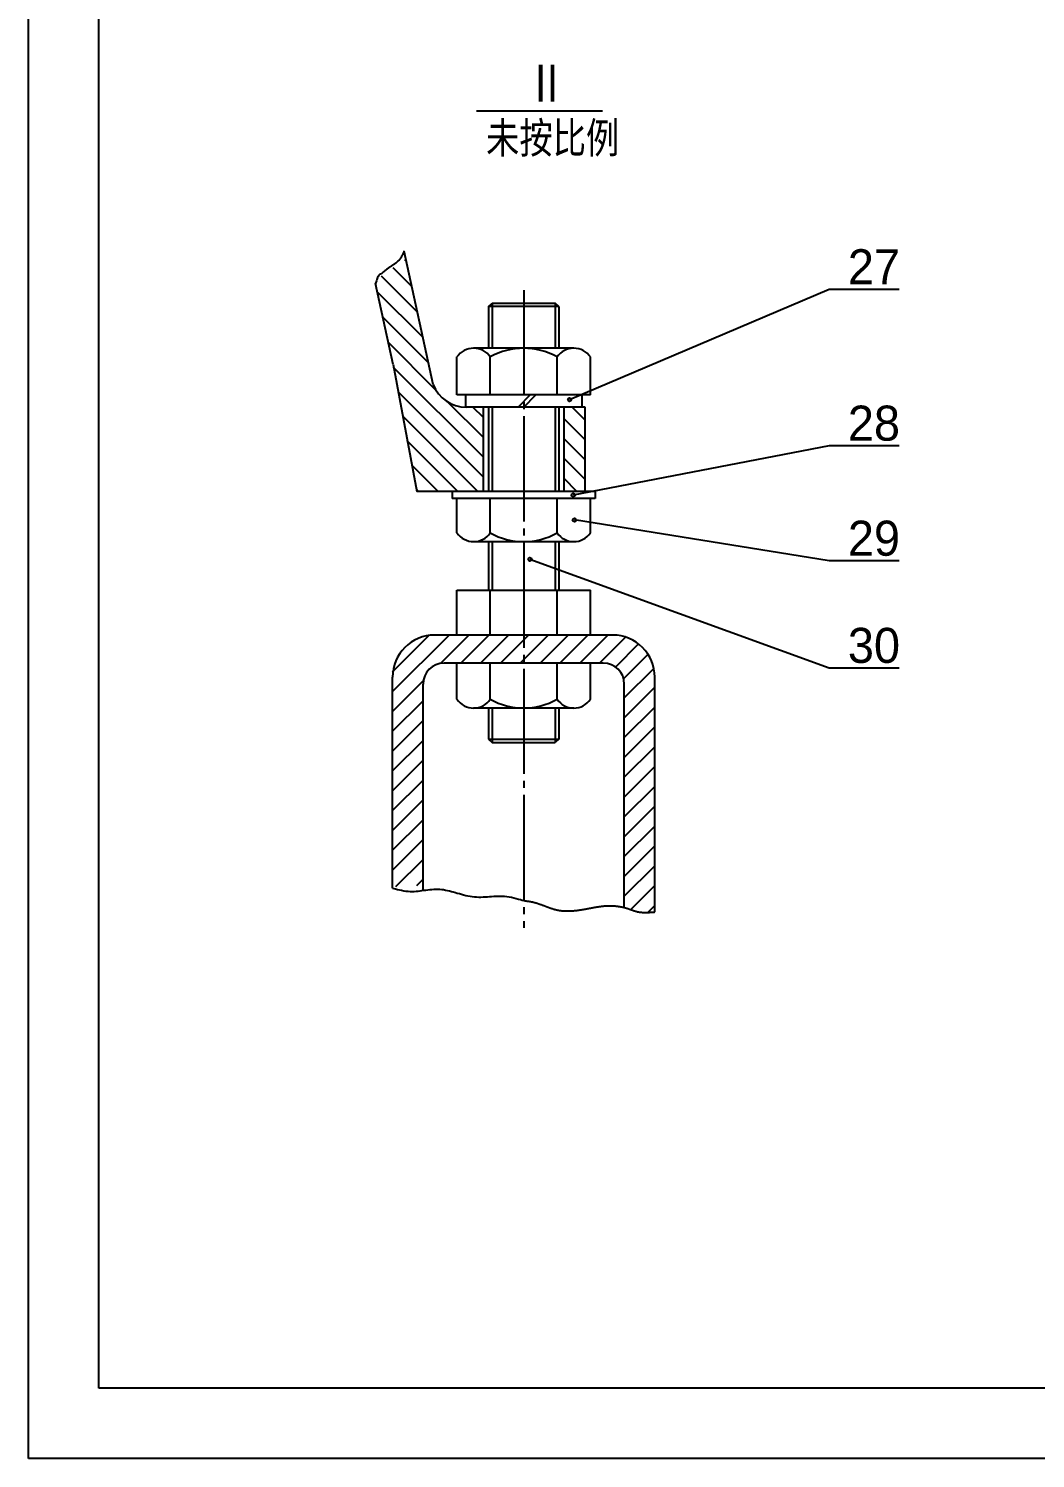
# Model space of a CAD drawing. Extents: x -623 to 82863, y -6032 to 376.
# Drawn here: x 5367.1 to 5510.7, y -698.7 to -494.7 of the extents above; entities that cross this region are included whole.
import ezdxf

# ---------------------------------------------------------------- set-up
doc = ezdxf.new("R2010")
doc.units = 0
doc.linetypes.add('DASHDOT', pattern=[18, 15, -1, 1, -1])
doc.layers.get('0').update_dxf_attribs({"color": 8, "linetype": 'CONTINUOUS'})
doc.layers.add('1', color=8, linetype='CONTINUOUS')
doc.layers.add('2', color=94, linetype='DASHDOT')
doc.styles.add('STYLE1', font='cadt_en.shx', dxfattribs={"bigfont": 'cadt_hz.shx'})

# ---------------------------------------------------------------- blocks, each defined once
blk = doc.blocks.new('*U10')
for p, q in [((5446.48, -553.41), (5443.48, -550.41)), ((5446.48, -550.58), (5444.64, -548.74, 1)), ((5446.48, -556.23), (5443.48, -553.23)), ((5446.48, -559.06), (5443.48, -556.06)), ((5445.33, -560.74), (5443.48, -558.89))]:
    blk.add_line(p, q)
blk = doc.blocks.new('*U11')
for p, q in [((5421.03, -527.95), (5420.79, -527.72, 1)), ((5422.6, -535.18), (5417.46, -530.04)), ((5421.81, -531.57), (5419.13, -528.88)), ((5423.38, -538.79), (5416.85, -532.26)), ((5424.16, -542.4), (5417.63, -535.87)), ((5425.21, -546.28), (5418.41, -539.48)), ((5431.98, -555.88), (5419.18, -543.08)), ((5431.98, -558.7), (5419.83, -546.56)), ((5431.98, -553.05), (5426.97, -548.04)), ((5431.18, -560.74), (5420.48, -550.03)), ((5431.98, -550.22), (5430.5, -548.74)), ((5428.36, -560.74), (5421.13, -553.51)), ((5425.53, -560.74), (5421.78, -556.99)), ((5422.7, -560.74), (5422.43, -560.47))]:
    blk.add_line(p, q)
blk = doc.blocks.new('*U12')
for p, q in [((5419.59, -528.11), (5419.54, -528.16)), ((5419.65, -528.06), (5419.59, -528.11)), ((5419.7, -528.01), (5419.65, -528.06)), ((5419.76, -527.96), (5419.7, -528.01)), ((5419.81, -527.91), (5419.76, -527.96)), ((5419.87, -527.85), (5419.81, -527.91)), ((5419.92, -527.79), (5419.87, -527.85)), ((5419.97, -527.73), (5419.92, -527.79)), ((5420.02, -527.66), (5419.97, -527.73)), ((5420.07, -527.6), (5420.02, -527.66)), ((5420.11, -527.53), (5420.07, -527.6)), ((5420.16, -527.47), (5420.11, -527.53)), ((5420.2, -527.4), (5420.16, -527.47)), ((5420.25, -527.33), (5420.2, -527.4)), ((5420.29, -527.26), (5420.25, -527.33)), ((5420.33, -527.19), (5420.29, -527.26)), ((5420.37, -527.12), (5420.33, -527.19)), ((5420.41, -527.05), (5420.37, -527.12)), ((5420.45, -526.98), (5420.41, -527.05)), ((5420.48, -526.91), (5420.45, -526.98)), ((5420.52, -526.84), (5420.48, -526.91)), ((5420.55, -526.77), (5420.52, -526.84)), ((5420.58, -526.71), (5420.55, -526.77)), ((5420.61, -526.65), (5420.58, -526.71)), ((5420.64, -526.59), (5420.61, -526.65)), ((5420.66, -526.54), (5420.64, -526.59)), ((5420.69, -526.49), (5420.66, -526.54)), ((5420.7, -526.46), (5420.69, -526.49, 1)), ((5416.96, -530.11), (5416.9, -530.24)), ((5417.02, -530), (5416.96, -530.11)), ((5417.07, -529.92), (5417.02, -530)), ((5417.12, -529.86), (5417.07, -529.92)), ((5417.16, -529.82), (5417.12, -529.86)), ((5417.21, -529.79), (5417.16, -529.82)), ((5417.26, -529.77), (5417.21, -529.79)), ((5417.3, -529.76), (5417.26, -529.77)), ((5417.35, -529.74), (5417.3, -529.76)), ((5417.39, -529.72), (5417.35, -529.74)), ((5417.44, -529.7), (5417.39, -529.72)), ((5417.5, -529.67), (5417.44, -529.7)), ((5417.55, -529.63), (5417.5, -529.67)), ((5417.61, -529.59), (5417.55, -529.63)), ((5417.66, -529.54), (5417.61, -529.59)), ((5417.72, -529.49), (5417.66, -529.54)), ((5417.78, -529.44), (5417.72, -529.49)), ((5417.84, -529.39), (5417.78, -529.44)), ((5417.9, -529.34), (5417.84, -529.39)), ((5417.95, -529.29), (5417.9, -529.34)), ((5418.01, -529.24), (5417.95, -529.29)), ((5418.07, -529.2), (5418.01, -529.24)), ((5418.13, -529.15), (5418.07, -529.2)), ((5418.19, -529.1), (5418.13, -529.15)), ((5418.26, -529.06), (5418.19, -529.1)), ((5418.32, -529.01), (5418.26, -529.06)), ((5418.38, -528.97), (5418.32, -529.01)), ((5418.44, -528.92), (5418.38, -528.97)), ((5418.5, -528.87), (5418.44, -528.92)), ((5418.56, -528.83), (5418.5, -528.87)), ((5418.63, -528.78), (5418.56, -528.83)), ((5418.69, -528.74), (5418.63, -528.78)), ((5418.75, -528.7), (5418.69, -528.74)), ((5418.81, -528.66), (5418.75, -528.7)), ((5418.87, -528.61), (5418.81, -528.66)), ((5418.94, -528.57), (5418.87, -528.61)), ((5419, -528.53), (5418.94, -528.57)), ((5419.06, -528.49), (5419, -528.53)), ((5419.12, -528.45), (5419.06, -528.49)), ((5419.18, -528.41), (5419.12, -528.45)), ((5419.24, -528.37), (5419.18, -528.41)), ((5419.3, -528.33), (5419.24, -528.37)), ((5419.36, -528.29), (5419.3, -528.33)), ((5419.42, -528.25), (5419.36, -528.29)), ((5419.48, -528.21), (5419.42, -528.25)), ((5419.54, -528.16), (5419.48, -528.21)), ((5416.63, -530.96), (5416.59, -531.08)), ((5416.68, -530.83), (5416.63, -530.96)), ((5416.73, -530.69), (5416.68, -530.83)), ((5416.78, -530.54), (5416.73, -530.69)), ((5416.84, -530.39), (5416.78, -530.54)), ((5416.9, -530.24), (5416.84, -530.39))]:
    blk.add_line(p, q)
blk = doc.blocks.new('*U13')
for p, q in [((5419.03, -617.32), (5419.23, -617.37, 1)), ((5419.23, -617.37), (5419.46, -617.43)), ((5419.46, -617.43), (5419.72, -617.5)), ((5419.72, -617.5), (5420.01, -617.56)), ((5420.01, -617.56), (5420.31, -617.63)), ((5420.31, -617.63), (5420.62, -617.69)), ((5420.62, -617.69), (5420.94, -617.74)), ((5420.94, -617.74), (5421.25, -617.77)), ((5421.25, -617.77), (5421.55, -617.79)), ((5421.55, -617.79), (5421.84, -617.79)), ((5421.84, -617.79), (5422.13, -617.78)), ((5422.13, -617.78), (5422.41, -617.76)), ((5422.41, -617.76), (5422.68, -617.74)), ((5422.68, -617.74), (5422.96, -617.7)), ((5422.96, -617.7), (5423.23, -617.66)), ((5423.23, -617.66), (5423.51, -617.63)), ((5423.51, -617.63), (5423.79, -617.59)), ((5423.79, -617.59), (5424.07, -617.55)), ((5424.07, -617.55), (5424.35, -617.52)), ((5424.35, -617.52), (5424.64, -617.5)), ((5424.64, -617.5), (5424.92, -617.48)), ((5424.92, -617.48), (5425.21, -617.47)), ((5425.21, -617.47), (5425.49, -617.47)), ((5425.49, -617.47), (5425.77, -617.48)), ((5425.77, -617.48), (5426.05, -617.51)), ((5426.05, -617.51), (5426.32, -617.54)), ((5426.32, -617.54), (5426.6, -617.59)), ((5426.6, -617.59), (5426.87, -617.64)), ((5426.87, -617.64), (5427.15, -617.71)), ((5427.15, -617.71), (5427.42, -617.78)), ((5427.42, -617.78), (5427.7, -617.86)), ((5427.7, -617.86), (5427.99, -617.94)), ((5427.99, -617.94), (5428.27, -618.02)), ((5428.27, -618.02), (5428.57, -618.11)), ((5428.57, -618.11), (5428.86, -618.19)), ((5428.86, -618.19), (5429.16, -618.28)), ((5429.16, -618.28), (5429.47, -618.35)), ((5429.47, -618.35), (5429.77, -618.42)), ((5429.77, -618.42), (5430.08, -618.48)), ((5430.08, -618.48), (5430.39, -618.53)), ((5430.39, -618.53), (5430.7, -618.56)), ((5430.7, -618.56), (5431.01, -618.58)), ((5431.01, -618.58), (5431.32, -618.59)), ((5431.32, -618.59), (5431.63, -618.59)), ((5431.63, -618.59), (5431.94, -618.58)), ((5431.94, -618.58), (5432.25, -618.56)), ((5432.25, -618.56), (5432.55, -618.54)), ((5432.55, -618.54), (5432.86, -618.52)), ((5432.86, -618.52), (5433.16, -618.5)), ((5433.16, -618.5), (5433.46, -618.48)), ((5433.46, -618.48), (5433.76, -618.46)), ((5433.76, -618.46), (5434.06, -618.45)), ((5434.06, -618.45), (5434.37, -618.45)), ((5434.37, -618.45), (5434.68, -618.45)), ((5434.68, -618.45), (5435, -618.48)), ((5435, -618.48), (5435.33, -618.51)), ((5435.33, -618.51), (5435.67, -618.57)), ((5435.67, -618.57), (5436.01, -618.63)), ((5436.01, -618.63), (5436.35, -618.71)), ((5436.35, -618.71), (5436.68, -618.8)), ((5436.68, -618.8), (5436.99, -618.88)), ((5436.99, -618.88), (5437.27, -618.96)), ((5437.27, -618.96), (5437.52, -619.04)), ((5437.52, -619.04), (5437.73, -619.1))]:
    blk.add_line(p, q)
blk = doc.blocks.new('*U14')
for p, q in [((5437.73, -619.1), (5437.76, -619.11, 1)), ((5437.76, -619.11), (5437.8, -619.11)), ((5437.8, -619.11), (5437.84, -619.11)), ((5437.84, -619.11), (5437.89, -619.12)), ((5437.89, -619.12), (5437.94, -619.12)), ((5437.94, -619.12), (5437.99, -619.13)), ((5437.99, -619.13), (5438.04, -619.14)), ((5438.04, -619.14), (5438.09, -619.14)), ((5438.09, -619.14), (5438.15, -619.15)), ((5438.15, -619.15), (5438.2, -619.16)), ((5438.2, -619.16), (5438.25, -619.16)), ((5438.25, -619.16), (5438.3, -619.17)), ((5438.3, -619.17), (5438.35, -619.18)), ((5438.35, -619.18), (5438.4, -619.19)), ((5438.4, -619.19), (5438.45, -619.19)), ((5438.45, -619.19), (5438.5, -619.2)), ((5438.5, -619.2), (5438.55, -619.21)), ((5438.55, -619.21), (5438.6, -619.22)), ((5438.6, -619.22), (5438.65, -619.23)), ((5438.65, -619.23), (5438.7, -619.24)), ((5438.7, -619.24), (5438.75, -619.25)), ((5438.75, -619.25), (5438.8, -619.26)), ((5438.8, -619.26), (5438.85, -619.27)), ((5438.85, -619.27), (5438.9, -619.28)), ((5438.9, -619.28), (5438.95, -619.29)), ((5438.95, -619.29), (5439.01, -619.3)), ((5439.01, -619.3), (5439.06, -619.31)), ((5439.06, -619.31), (5439.11, -619.32)), ((5439.11, -619.32), (5439.16, -619.33)), ((5439.16, -619.33), (5439.21, -619.35)), ((5439.21, -619.35), (5439.26, -619.36)), ((5439.26, -619.36), (5439.31, -619.37)), ((5439.31, -619.37), (5439.36, -619.39)), ((5439.36, -619.39), (5439.41, -619.4)), ((5439.41, -619.4), (5439.46, -619.41)), ((5439.46, -619.41), (5439.51, -619.43)), ((5439.51, -619.43), (5439.56, -619.44)), ((5439.56, -619.44), (5439.61, -619.46)), ((5439.61, -619.46), (5439.66, -619.47)), ((5439.66, -619.47), (5439.7, -619.49)), ((5439.7, -619.49), (5439.75, -619.5)), ((5439.75, -619.5), (5439.8, -619.52)), ((5439.8, -619.52), (5439.85, -619.54)), ((5439.85, -619.54), (5439.9, -619.55)), ((5439.9, -619.55), (5439.95, -619.57)), ((5439.95, -619.57), (5440, -619.59)), ((5440, -619.59), (5440.05, -619.61)), ((5440.05, -619.61), (5440.1, -619.62)), ((5440.1, -619.62), (5440.15, -619.64)), ((5440.15, -619.64), (5440.2, -619.66)), ((5440.2, -619.66), (5440.25, -619.68)), ((5440.25, -619.68), (5440.3, -619.69)), ((5440.3, -619.69), (5440.35, -619.71)), ((5440.35, -619.71), (5440.39, -619.73)), ((5440.39, -619.73), (5440.44, -619.75)), ((5440.44, -619.75), (5440.49, -619.77)), ((5440.49, -619.77), (5440.54, -619.79)), ((5440.54, -619.79), (5440.59, -619.8)), ((5440.59, -619.8), (5440.64, -619.82)), ((5440.64, -619.82), (5440.69, -619.84)), ((5440.69, -619.84), (5440.73, -619.86)), ((5440.73, -619.86), (5440.78, -619.88)), ((5440.78, -619.88), (5440.83, -619.9)), ((5440.83, -619.9), (5440.88, -619.91)), ((5448.78, -619.91), (5448.83, -619.91)), ((5448.83, -619.91), (5448.87, -619.9)), ((5448.87, -619.9), (5448.91, -619.9)), ((5448.91, -619.9), (5448.96, -619.89)), ((5448.96, -619.89), (5449, -619.89)), ((5449, -619.89), (5449.05, -619.88)), ((5449.05, -619.88), (5449.09, -619.88)), ((5449.09, -619.88), (5449.14, -619.87)), ((5449.14, -619.87), (5449.18, -619.87)), ((5449.18, -619.87), (5449.23, -619.87)), ((5449.23, -619.87), (5449.27, -619.86)), ((5449.27, -619.86), (5449.32, -619.86)), ((5449.32, -619.86), (5449.36, -619.86)), ((5449.36, -619.86), (5449.41, -619.85)), ((5449.41, -619.85), (5449.45, -619.85)), ((5449.45, -619.85), (5449.5, -619.85)), ((5449.5, -619.85), (5449.54, -619.85)), ((5449.54, -619.85), (5449.59, -619.84)), ((5449.59, -619.84), (5449.63, -619.84)), ((5449.63, -619.84), (5449.68, -619.84)), ((5449.68, -619.84), (5449.72, -619.84)), ((5449.72, -619.84), (5449.77, -619.84)), ((5449.77, -619.84), (5449.81, -619.84)), ((5449.81, -619.84), (5449.86, -619.84)), ((5449.86, -619.84), (5449.91, -619.84)), ((5449.91, -619.84), (5449.95, -619.84)), ((5449.95, -619.84), (5450, -619.84)), ((5450, -619.84), (5450.04, -619.84)), ((5450.04, -619.84), (5450.09, -619.84)), ((5450.09, -619.84), (5450.13, -619.84)), ((5450.13, -619.84), (5450.18, -619.84)), ((5450.18, -619.84), (5450.23, -619.84)), ((5450.23, -619.84), (5450.27, -619.84)), ((5450.27, -619.84), (5450.32, -619.84)), ((5450.32, -619.84), (5450.36, -619.84)), ((5450.36, -619.84), (5450.41, -619.85)), ((5450.41, -619.85), (5450.46, -619.85)), ((5450.46, -619.85), (5450.5, -619.85)), ((5450.5, -619.85), (5450.55, -619.85)), ((5450.55, -619.85), (5450.59, -619.86)), ((5450.59, -619.86), (5450.64, -619.86)), ((5450.64, -619.86), (5450.68, -619.86)), ((5450.68, -619.86), (5450.73, -619.87)), ((5450.73, -619.87), (5450.78, -619.87)), ((5450.78, -619.87), (5450.82, -619.87)), ((5450.82, -619.87), (5450.87, -619.88)), ((5450.87, -619.88), (5450.91, -619.88)), ((5450.91, -619.88), (5450.96, -619.89)), ((5450.96, -619.89), (5451, -619.89)), ((5451, -619.89), (5451.05, -619.9)), ((5451.05, -619.9), (5451.09, -619.9)), ((5451.09, -619.9), (5451.13, -619.91)), ((5451.13, -619.91), (5451.18, -619.91)), ((5440.88, -619.91), (5440.93, -619.93)), ((5440.93, -619.93), (5440.98, -619.95)), ((5440.98, -619.95), (5441.02, -619.97)), ((5441.02, -619.97), (5441.07, -619.99)), ((5441.07, -619.99), (5441.12, -620.01)), ((5441.12, -620.01), (5441.17, -620.02)), ((5441.17, -620.02), (5441.21, -620.04)), ((5441.21, -620.04), (5441.26, -620.06)), ((5441.26, -620.06), (5441.31, -620.08)), ((5441.31, -620.08), (5441.36, -620.09)), ((5441.36, -620.09), (5441.4, -620.11)), ((5441.4, -620.11), (5441.45, -620.13)), ((5441.45, -620.13), (5441.5, -620.14)), ((5441.5, -620.14), (5441.54, -620.16)), ((5441.54, -620.16), (5441.59, -620.18)), ((5441.59, -620.18), (5441.64, -620.19)), ((5441.64, -620.19), (5441.68, -620.21)), ((5441.68, -620.21), (5441.73, -620.22)), ((5441.73, -620.22), (5441.78, -620.24)), ((5441.78, -620.24), (5441.82, -620.25)), ((5441.82, -620.25), (5441.87, -620.27)), ((5441.87, -620.27), (5441.92, -620.28)), ((5441.92, -620.28), (5441.96, -620.3)), ((5441.96, -620.3), (5442.01, -620.31)), ((5442.01, -620.31), (5442.05, -620.32)), ((5442.05, -620.32), (5442.1, -620.34)), ((5442.1, -620.34), (5442.15, -620.35)), ((5442.15, -620.35), (5442.19, -620.36)), ((5442.19, -620.36), (5442.24, -620.37)), ((5442.24, -620.37), (5442.28, -620.38)), ((5442.28, -620.38), (5442.33, -620.39)), ((5442.33, -620.39), (5442.37, -620.41)), ((5442.37, -620.41), (5442.42, -620.42)), ((5442.42, -620.42), (5442.46, -620.43)), ((5442.46, -620.43), (5442.51, -620.44)), ((5442.51, -620.44), (5442.55, -620.45)), ((5442.55, -620.45), (5442.6, -620.45)), ((5442.6, -620.45), (5442.64, -620.46)), ((5442.64, -620.46), (5442.69, -620.47)), ((5442.69, -620.47), (5442.73, -620.48)), ((5442.73, -620.48), (5442.78, -620.49)), ((5442.78, -620.49), (5442.82, -620.49)), ((5442.82, -620.49), (5442.87, -620.5)), ((5442.87, -620.5), (5442.91, -620.51)), ((5442.91, -620.51), (5442.96, -620.51)), ((5442.96, -620.51), (5443, -620.52)), ((5443, -620.52), (5443.04, -620.53)), ((5443.04, -620.53), (5443.09, -620.53)), ((5443.09, -620.53), (5443.13, -620.54)), ((5443.13, -620.54), (5443.18, -620.54)), ((5443.18, -620.54), (5443.22, -620.55)), ((5443.22, -620.55), (5443.26, -620.55)), ((5443.26, -620.55), (5443.31, -620.55)), ((5443.31, -620.55), (5443.35, -620.56)), ((5443.35, -620.56), (5443.4, -620.56)), ((5443.4, -620.56), (5443.44, -620.56)), ((5443.44, -620.56), (5443.48, -620.57)), ((5443.48, -620.57), (5443.53, -620.57)), ((5443.53, -620.57), (5443.57, -620.57)), ((5443.57, -620.57), (5443.61, -620.57)), ((5443.61, -620.57), (5443.66, -620.58)), ((5443.66, -620.58), (5443.7, -620.58)), ((5443.7, -620.58), (5443.75, -620.58)), ((5443.75, -620.58), (5443.79, -620.58)), ((5443.79, -620.58), (5443.83, -620.58)), ((5443.83, -620.58), (5443.88, -620.58)), ((5443.88, -620.58), (5443.92, -620.58)), ((5443.92, -620.58), (5443.96, -620.58)), ((5443.96, -620.58), (5444.01, -620.58)), ((5444.01, -620.58), (5444.05, -620.58)), ((5444.05, -620.58), (5444.09, -620.58)), ((5444.09, -620.58), (5444.14, -620.58)), ((5444.14, -620.58), (5444.18, -620.58)), ((5444.18, -620.58), (5444.23, -620.58)), ((5444.23, -620.58), (5444.27, -620.58)), ((5444.27, -620.58), (5444.31, -620.58)), ((5444.31, -620.58), (5444.36, -620.57)), ((5444.36, -620.57), (5444.4, -620.57)), ((5444.4, -620.57), (5444.44, -620.57)), ((5444.44, -620.57), (5444.49, -620.57)), ((5444.49, -620.57), (5444.53, -620.56)), ((5444.53, -620.56), (5444.57, -620.56)), ((5444.57, -620.56), (5444.62, -620.56)), ((5444.62, -620.56), (5444.66, -620.56)), ((5444.66, -620.56), (5444.71, -620.55)), ((5444.71, -620.55), (5444.75, -620.55)), ((5444.75, -620.55), (5444.79, -620.55)), ((5444.79, -620.55), (5444.84, -620.54)), ((5444.84, -620.54), (5444.88, -620.54)), ((5444.88, -620.54), (5444.93, -620.53)), ((5444.93, -620.53), (5444.97, -620.53)), ((5444.97, -620.53), (5445.01, -620.53)), ((5445.01, -620.53), (5445.06, -620.52)), ((5445.06, -620.52), (5445.1, -620.52)), ((5445.1, -620.52), (5445.15, -620.51)), ((5445.15, -620.51), (5445.19, -620.51)), ((5445.19, -620.51), (5445.23, -620.5)), ((5445.23, -620.5), (5445.28, -620.5)), ((5445.28, -620.5), (5445.32, -620.49)), ((5445.32, -620.49), (5445.37, -620.49)), ((5445.37, -620.49), (5445.41, -620.48)), ((5445.41, -620.48), (5445.45, -620.47)), ((5445.45, -620.47), (5445.5, -620.47)), ((5445.5, -620.47), (5445.54, -620.46)), ((5445.54, -620.46), (5445.59, -620.46)), ((5445.59, -620.46), (5445.63, -620.45)), ((5445.63, -620.45), (5445.67, -620.44)), ((5445.67, -620.44), (5445.72, -620.44)), ((5445.72, -620.44), (5445.76, -620.43)), ((5445.76, -620.43), (5445.81, -620.42)), ((5445.81, -620.42), (5445.85, -620.42)), ((5445.85, -620.42), (5445.89, -620.41)), ((5445.89, -620.41), (5445.94, -620.4)), ((5445.94, -620.4), (5445.98, -620.4)), ((5445.98, -620.4), (5446.03, -620.39)), ((5446.03, -620.39), (5446.07, -620.38)), ((5446.07, -620.38), (5446.11, -620.37)), ((5446.11, -620.37), (5446.16, -620.37)), ((5446.16, -620.37), (5446.2, -620.36)), ((5446.2, -620.36), (5446.25, -620.35)), ((5446.25, -620.35), (5446.29, -620.34)), ((5446.29, -620.34), (5446.33, -620.34)), ((5446.33, -620.34), (5446.38, -620.33)), ((5446.38, -620.33), (5446.42, -620.32)), ((5446.42, -620.32), (5446.47, -620.31)), ((5446.47, -620.31), (5446.51, -620.31)), ((5446.51, -620.31), (5446.55, -620.3)), ((5446.55, -620.3), (5446.6, -620.29)), ((5446.6, -620.29), (5446.64, -620.28)), ((5446.64, -620.28), (5446.69, -620.27)), ((5446.69, -620.27), (5446.73, -620.27)), ((5446.73, -620.27), (5446.77, -620.26)), ((5446.77, -620.26), (5446.82, -620.25)), ((5446.82, -620.25), (5446.86, -620.24)), ((5446.86, -620.24), (5446.91, -620.23)), ((5446.91, -620.23), (5446.95, -620.23)), ((5446.95, -620.23), (5446.99, -620.22)), ((5446.99, -620.22), (5447.04, -620.21)), ((5447.04, -620.21), (5447.08, -620.2)), ((5447.08, -620.2), (5447.12, -620.19)), ((5447.12, -620.19), (5447.17, -620.18)), ((5447.17, -620.18), (5447.21, -620.18)), ((5447.21, -620.18), (5447.25, -620.17)), ((5447.25, -620.17), (5447.3, -620.16)), ((5447.3, -620.16), (5447.34, -620.15)), ((5447.34, -620.15), (5447.39, -620.14)), ((5447.39, -620.14), (5447.43, -620.13)), ((5447.43, -620.13), (5447.47, -620.13)), ((5447.47, -620.13), (5447.52, -620.12)), ((5447.52, -620.12), (5447.56, -620.11)), ((5447.56, -620.11), (5447.6, -620.1)), ((5447.6, -620.1), (5447.65, -620.09)), ((5447.65, -620.09), (5447.69, -620.09)), ((5447.69, -620.09), (5447.73, -620.08)), ((5447.73, -620.08), (5447.78, -620.07)), ((5447.78, -620.07), (5447.82, -620.06)), ((5447.82, -620.06), (5447.86, -620.05)), ((5447.86, -620.05), (5447.91, -620.05)), ((5447.91, -620.05), (5447.95, -620.04)), ((5447.95, -620.04), (5447.99, -620.03)), ((5447.99, -620.03), (5448.04, -620.02)), ((5448.04, -620.02), (5448.08, -620.02)), ((5448.08, -620.02), (5448.12, -620.01)), ((5448.12, -620.01), (5448.17, -620)), ((5448.17, -620), (5448.21, -619.99)), ((5448.21, -619.99), (5448.26, -619.99)), ((5448.26, -619.99), (5448.3, -619.98)), ((5448.3, -619.98), (5448.34, -619.97)), ((5448.34, -619.97), (5448.39, -619.97)), ((5448.39, -619.97), (5448.43, -619.96)), ((5448.43, -619.96), (5448.47, -619.95)), ((5448.47, -619.95), (5448.52, -619.95)), ((5448.52, -619.95), (5448.56, -619.94)), ((5448.56, -619.94), (5448.61, -619.94)), ((5448.61, -619.94), (5448.65, -619.93)), ((5448.65, -619.93), (5448.69, -619.92)), ((5448.69, -619.92), (5448.74, -619.92)), ((5448.74, -619.92), (5448.78, -619.91)), ((5451.18, -619.91), (5451.22, -619.92)), ((5451.22, -619.92), (5451.27, -619.92)), ((5451.27, -619.92), (5451.31, -619.93)), ((5451.31, -619.93), (5451.35, -619.94)), ((5451.35, -619.94), (5451.4, -619.94)), ((5451.4, -619.94), (5451.44, -619.95)), ((5451.44, -619.95), (5451.48, -619.96)), ((5451.48, -619.96), (5451.53, -619.97)), ((5451.53, -619.97), (5451.57, -619.97)), ((5451.57, -619.97), (5451.61, -619.98)), ((5451.61, -619.98), (5451.65, -619.99)), ((5451.65, -619.99), (5451.7, -620)), ((5451.7, -620), (5451.74, -620.01)), ((5451.74, -620.01), (5451.78, -620.01)), ((5451.78, -620.01), (5451.82, -620.02)), ((5451.82, -620.02), (5451.86, -620.03)), ((5451.86, -620.03), (5451.9, -620.04)), ((5451.9, -620.04), (5451.94, -620.05)), ((5451.94, -620.05), (5451.98, -620.06)), ((5451.98, -620.06), (5452.02, -620.07)), ((5452.02, -620.07), (5452.06, -620.08)), ((5452.06, -620.08), (5452.1, -620.09)), ((5452.1, -620.09), (5452.14, -620.1)), ((5452.14, -620.1), (5452.18, -620.11)), ((5452.18, -620.11), (5452.22, -620.12)), ((5452.22, -620.12), (5452.26, -620.13)), ((5452.26, -620.13), (5452.3, -620.15)), ((5452.3, -620.15), (5452.33, -620.16)), ((5452.33, -620.16), (5452.37, -620.17)), ((5452.37, -620.17), (5452.41, -620.18)), ((5452.41, -620.18), (5452.45, -620.19)), ((5452.45, -620.19), (5452.48, -620.2)), ((5452.48, -620.2), (5452.52, -620.21)), ((5452.52, -620.21), (5452.56, -620.23)), ((5452.56, -620.23), (5452.59, -620.24)), ((5452.59, -620.24), (5452.63, -620.25)), ((5452.63, -620.25), (5452.67, -620.26)), ((5452.67, -620.26), (5452.7, -620.27)), ((5452.7, -620.27), (5452.74, -620.29)), ((5452.74, -620.29), (5452.77, -620.3)), ((5452.77, -620.3), (5452.81, -620.31)), ((5452.81, -620.31), (5452.84, -620.32)), ((5452.84, -620.32), (5452.88, -620.34)), ((5452.88, -620.34), (5452.91, -620.35)), ((5452.91, -620.35), (5452.95, -620.36)), ((5452.95, -620.36), (5452.98, -620.37)), ((5452.98, -620.37), (5453.02, -620.39)), ((5453.02, -620.39), (5453.05, -620.4)), ((5453.05, -620.4), (5453.09, -620.41)), ((5453.09, -620.41), (5453.12, -620.42)), ((5453.12, -620.42), (5453.15, -620.44)), ((5453.15, -620.44), (5453.19, -620.45)), ((5453.19, -620.45), (5453.22, -620.46)), ((5453.22, -620.46), (5453.26, -620.47)), ((5453.26, -620.47), (5453.29, -620.48)), ((5453.29, -620.48), (5453.32, -620.5)), ((5453.32, -620.5), (5453.36, -620.51)), ((5453.36, -620.51), (5453.39, -620.52)), ((5453.39, -620.52), (5453.42, -620.53)), ((5453.42, -620.53), (5453.46, -620.54)), ((5453.46, -620.54), (5453.49, -620.55)), ((5453.49, -620.55), (5453.53, -620.56)), ((5453.53, -620.56), (5453.56, -620.57)), ((5453.56, -620.57), (5453.59, -620.58)), ((5453.59, -620.58), (5453.63, -620.59)), ((5453.63, -620.59), (5453.66, -620.6)), ((5453.66, -620.6), (5453.69, -620.61)), ((5453.69, -620.61), (5453.73, -620.62)), ((5453.73, -620.62), (5453.76, -620.63)), ((5453.76, -620.63), (5453.8, -620.64)), ((5453.8, -620.64), (5453.83, -620.65)), ((5453.83, -620.65), (5453.87, -620.66)), ((5453.87, -620.66), (5453.9, -620.67)), ((5453.9, -620.67), (5453.93, -620.68)), ((5453.93, -620.68), (5453.97, -620.69)), ((5453.97, -620.69), (5454, -620.69)), ((5454, -620.69), (5454.04, -620.7)), ((5454.04, -620.7), (5454.07, -620.71)), ((5454.07, -620.71), (5454.11, -620.71)), ((5454.11, -620.71), (5454.15, -620.72)), ((5454.15, -620.72), (5454.18, -620.73)), ((5454.18, -620.73), (5454.22, -620.73)), ((5454.22, -620.73), (5454.25, -620.74)), ((5454.25, -620.74), (5454.29, -620.74)), ((5454.29, -620.74), (5454.32, -620.75)), ((5454.32, -620.75), (5454.36, -620.75)), ((5454.36, -620.75), (5454.4, -620.76)), ((5454.4, -620.76), (5454.43, -620.76)), ((5454.43, -620.76), (5454.47, -620.76)), ((5454.47, -620.76), (5454.51, -620.77)), ((5454.51, -620.77), (5454.54, -620.77)), ((5454.54, -620.77), (5454.58, -620.77)), ((5454.58, -620.77), (5454.62, -620.78)), ((5454.62, -620.78), (5454.65, -620.78)), ((5454.65, -620.78), (5454.69, -620.78)), ((5454.69, -620.78), (5454.73, -620.78)), ((5454.73, -620.78), (5454.76, -620.79)), ((5454.76, -620.79), (5454.8, -620.79)), ((5454.8, -620.79), (5454.83, -620.79)), ((5454.83, -620.79), (5454.87, -620.79)), ((5454.87, -620.79), (5454.91, -620.79)), ((5454.91, -620.79), (5454.94, -620.79)), ((5454.94, -620.79), (5454.98, -620.79)), ((5454.98, -620.79), (5455.02, -620.79)), ((5455.02, -620.79), (5455.05, -620.79)), ((5455.05, -620.79), (5455.09, -620.79)), ((5455.09, -620.79), (5455.12, -620.79)), ((5455.12, -620.79), (5455.16, -620.79)), ((5455.16, -620.79), (5455.2, -620.79)), ((5455.2, -620.79), (5455.23, -620.79)), ((5455.23, -620.79), (5455.27, -620.79)), ((5455.27, -620.79), (5455.31, -620.79)), ((5455.31, -620.79), (5455.35, -620.79)), ((5455.35, -620.79), (5455.38, -620.79)), ((5455.38, -620.79), (5455.42, -620.79)), ((5455.42, -620.79), (5455.46, -620.79)), ((5455.46, -620.79), (5455.5, -620.78)), ((5455.5, -620.78), (5455.54, -620.78)), ((5455.54, -620.78), (5455.58, -620.78)), ((5455.58, -620.78), (5455.62, -620.78)), ((5455.62, -620.78), (5455.66, -620.78)), ((5455.66, -620.78), (5455.69, -620.77)), ((5455.69, -620.77), (5455.73, -620.77)), ((5455.73, -620.77), (5455.77, -620.77)), ((5455.77, -620.77), (5455.8, -620.77)), ((5455.8, -620.77), (5455.84, -620.77)), ((5455.84, -620.77), (5455.89, -620.76)), ((5455.89, -620.76), (5455.93, -620.76)), ((5455.93, -620.76), (5455.99, -620.76)), ((5455.99, -620.76), (5456.04, -620.75)), ((5456.04, -620.75), (5456.1, -620.75)), ((5456.1, -620.75), (5456.16, -620.74)), ((5456.16, -620.74), (5456.23, -620.74)), ((5456.23, -620.74), (5456.28, -620.74)), ((5456.28, -620.74), (5456.34, -620.73)), ((5456.34, -620.73), (5456.39, -620.73)), ((5456.39, -620.73), (5456.43, -620.72))]:
    blk.add_line(p, q)

msp = doc.modelspace()

# ---------------------------------------------------------------- linework, layer by layer
for p, q in [((5367.14288, -698.65412), (5367.14288, 142.34588)), ((5431.00925, -506.44406), (5448.98383, -506.44406)), ((5481.27477, -531.94389), (5444.28143, -547.66251, 1)), ((5433.2311, -533.87585), (5433.2311, -540.31957)), ((5442.2311, -533.87585), (5442.2311, -540.31957)), ((5433.2311, -548.73624), (5433.2311, -560.73624)), ((5442.2311, -548.73624), (5442.2311, -560.73624)), ((5481.27477, -554.24433), (5444.79216, -561.25685)), ((5481.27477, -570.65217), (5444.9538, -564.81296)), ((5433.2311, -567.90291), (5433.2311, -574.83681)), ((5442.2311, -567.90291), (5442.2311, -574.83681)), ((5481.27477, -585.94001), (5438.62802, -570.4321)), ((5419.03029, -586.4743), (5424.26835, -581.23624)), ((5419.03029, -589.30273), (5427.09678, -581.23624)), ((5425.92521, -585.23624), (5429.92521, -581.23624)), ((5428.75363, -585.23624), (5432.75363, -581.23624)), ((5431.58206, -585.23624), (5435.58206, -581.23624)), ((5434.41049, -585.23624), (5438.41049, -581.23624)), ((5437.23891, -585.23624), (5441.23891, -581.23624)), ((5440.06734, -585.23624), (5444.06734, -581.23624)), ((5442.89577, -585.23624), (5446.89577, -581.23624)), ((5445.7242, -585.23624), (5449.7242, -581.23624)), ((5448.55262, -585.23624), (5452.26557, -581.52329)), ((5454.11646, -582.50083), (5450.82349, -585.7938)), ((5455.4692, -583.97652), (5451.98069, -587.46503)), ((5452.08151, -590.19263), (5456.29809, -585.97605)), ((5419.03029, -592.13116), (5423.3807, -587.78075)), ((5452.08151, -593.02106), (5456.43192, -588.67065)), ((5419.03029, -594.95958), (5423.3807, -590.60918)), ((5433.2311, -591.63567), (5433.2311, -596.5624)), ((5442.2311, -591.63567), (5442.2311, -596.5624)), ((5452.08151, -595.84949), (5456.43192, -591.49908)), ((5419.03029, -597.78801), (5423.3807, -593.4376)), ((5452.08151, -598.67791), (5456.43192, -594.3275)), ((5419.03029, -600.61644), (5423.3807, -596.26603)), ((5452.08151, -601.50634), (5456.43192, -597.15593)), ((5419.03029, -603.44487), (5423.3807, -599.09446)), ((5452.08151, -604.33477), (5456.43192, -599.98436)), ((5419.03029, -606.27329), (5423.3807, -601.92289)), ((5452.08151, -607.16319), (5456.43192, -602.81279)), ((5419.03029, -609.10172), (5423.3807, -604.75131)), ((5419.03029, -611.93015), (5423.3807, -607.57974)), ((5452.08151, -609.99162), (5456.43192, -605.64121)), ((5452.08151, -612.82005), (5456.43192, -608.46964)), ((5419.03029, -614.75857), (5423.3807, -610.40817)), ((5452.08151, -615.64848), (5456.43192, -611.29807)), ((5419.5109, -617.10639), (5423.3807, -613.23659)), ((5452.08151, -618.4769), (5456.43192, -614.12649)), ((5422.4751, -616.97061), (5423.3807, -616.06502)), ((5456.43192, -616.95492), (5453.00473, -620.38211)), ((5456.43192, -619.78335), (5455.42866, -620.78661)), ((5961.14288, -698.65412), (5367.14288, -698.65412, 1))]:
    msp.add_line(p, q)
for centre in [(5444.28143, -547.66251), (5444.79216, -561.25685), (5444.9538, -564.81296), (5438.62802, -570.4321)]:
    msp.add_circle(centre, 0.25)
at = {"layer": '1'}
for p, q in [((5377.14288, -688.65412), (5377.14288, 117.34588)), ((5424.83513, -545.49082), (5420.70364, -526.45674)), ((5419.10451, -542.66119), (5416.59045, -531.07874)), ((5491.27477, -531.94389), (5481.27477, -531.94389)), ((5432.7311, -534.37585), (5433.2311, -533.87585)), ((5433.2311, -533.87585), (5442.2311, -533.87585)), ((5442.7311, -534.37585), (5442.2311, -533.87585)), ((5432.7311, -534.37585), (5432.7311, -540.31957)), ((5442.7311, -534.37585), (5432.7311, -534.37585)), ((5442.7311, -534.37585), (5442.7311, -540.31957)), ((5444.87602, -540.31957), (5430.58619, -540.31957, 6.28319)), ((5428.20455, -546.98624), (5428.20455, -541.56957, 6.28319)), ((5432.96782, -546.98624), (5432.96782, -541.56957)), ((5442.49438, -546.98624), (5442.49438, -541.56957, 6.28319)), ((5447.25766, -546.98624), (5447.25766, -541.56957)), ((5419.10451, -542.66119), (5422.48078, -560.73624)), ((5447.25766, -546.98624), (5428.20455, -546.98624)), ((5429.45455, -546.98624), (5429.45455, -548.73624)), ((5438.67775, -546.98624), (5436.92775, -548.73624)), ((5437.7311, -548.73624), (5439.4811, -546.98624)), ((5446.00766, -546.98624), (5446.00766, -548.73624)), ((5446.4811, -548.73624), (5429.51716, -548.73624)), ((5431.9811, -560.73624), (5431.9811, -548.73624)), ((5432.7311, -548.73624), (5432.7311, -560.73624)), ((5442.7311, -548.73624), (5442.7311, -560.73624)), ((5443.4811, -560.73624), (5443.4811, -548.73624)), ((5446.4811, -560.73624), (5446.4811, -548.73624)), ((5491.27477, -554.24433), (5481.27477, -554.24433)), ((5447.91788, -560.73624), (5422.48078, -560.73624)), ((5427.53205, -560.73624), (5427.53205, -561.73624)), ((5447.91788, -560.73624), (5447.91788, -561.73624)), ((5447.91788, -561.73624), (5427.53205, -561.73624)), ((5428.20455, -566.65291), (5428.20455, -561.73624)), ((5432.96782, -566.65291), (5432.96782, -561.73624)), ((5442.49438, -566.65291), (5442.49438, -561.73624, 6.28319)), ((5447.25766, -566.65291), (5447.25766, -561.73624)), ((5430.58619, -567.90291), (5444.87602, -567.90291)), ((5432.7311, -567.90291), (5432.7311, -574.83681, 6.28319)), ((5442.7311, -567.90291), (5442.7311, -574.83681)), ((5491.27477, -570.65217), (5481.27477, -570.65217)), ((5428.20455, -581.23624), (5428.20455, -574.83681)), ((5428.20455, -574.83681), (5447.25766, -574.83681)), ((5432.96782, -581.23624), (5432.96782, -574.83681)), ((5442.49438, -581.23624), (5442.49438, -574.83681)), ((5447.25766, -581.23624), (5447.25766, -574.83681)), ((5450.43192, -581.23624), (5425.03029, -581.23624)), ((5449.08151, -585.23624), (5426.3807, -585.23624)), ((5428.20455, -590.38567), (5428.20455, -585.23624)), ((5432.96782, -590.38567), (5432.96782, -585.23624, 6.28319)), ((5442.49438, -590.38567), (5442.49438, -585.23624, 6.28319)), ((5447.25766, -590.38567), (5447.25766, -585.23624)), ((5419.03029, -617.31575), (5419.03029, -587.23624)), ((5456.43192, -620.72468), (5456.43192, -587.23624)), ((5491.27477, -585.94001), (5481.27477, -585.94001)), ((5423.3807, -617.6443), (5423.3807, -588.23624, 1)), ((5452.08151, -620.0851), (5452.08151, -588.23624)), ((5444.87602, -591.63567), (5430.58619, -591.63567, 6.28319)), ((5432.7311, -591.63567), (5432.7311, -596.0624)), ((5442.7311, -591.63567), (5442.7311, -596.0624)), ((5432.7311, -596.0624), (5433.2311, -596.5624)), ((5432.7311, -596.0624), (5442.7311, -596.0624)), ((5433.2311, -596.5624), (5442.2311, -596.5624)), ((5442.7311, -596.0624), (5442.2311, -596.5624)), ((5951.14288, -688.65412), (5377.14288, -688.65412))]:
    msp.add_line(p, q, dxfattribs=at)
for centre, radius, start, end in [((5430.58619, -543.21346), 2.89388, 34.6146661, 145.3853339), ((5437.7311, -550.02011), 9.70053, 60.5915139, 119.4084861), ((5444.87602, -543.21346), 2.89388, 34.6146661, 145.3853339), ((5429.51716, -543.73624), 5, 200.5433621, 270), ((5430.58619, -565.00902), 2.89388, 214.6146661, 325.3853339), ((5437.7311, -558.20237), 9.70053, 240.5915139, 299.4084861), ((5444.87602, -565.00902), 2.89388, 214.6146661, 325.3853339), ((5425.03029, -587.23624), 6, 90, 180), ((5450.43192, -587.23624), 6, 0, 90), ((5426.3807, -588.23624), 3, 90, 180), ((5449.08151, -588.23624), 3, 0, 90), ((5430.58619, -588.74178), 2.89388, 214.6146661, 325.3853339), ((5437.7311, -581.93513), 9.70053, 240.5915139, 299.4084861), ((5444.87602, -588.74178), 2.89388, 214.6146661, 325.3853339)]:
    msp.add_arc(centre, radius, start, end, dxfattribs=at)
at = {"layer": '2'}
msp.add_line((5437.7311, -532.02877), (5437.7311, -623.00536), dxfattribs=at)

# ---------------------------------------------------------------- block references
for name in ['*U12', '*U11', '*U10', '*U13', '*U14']:
    msp.add_blockref(name, (0, 0))

# ---------------------------------------------------------------- texts
at = {"style": 'STYLE1'}
for s, p in [('未按比例', (5432.37082, -512.99435)), ('27', (5483.95408, -531.20553)), ('28', (5483.95408, -553.50598)), ('29', (5483.95408, -569.91381)), ('30', (5483.95408, -585.20166))]:
    msp.add_text(s, height=5, dxfattribs=at).set_placement(p)
at = {"layer": '1', "style": 'STYLE1'}
msp.add_text('Ⅱ', height=6, dxfattribs=at).set_placement((5438.13802, -505.71554))

doc.saveas('drawing.dxf')
